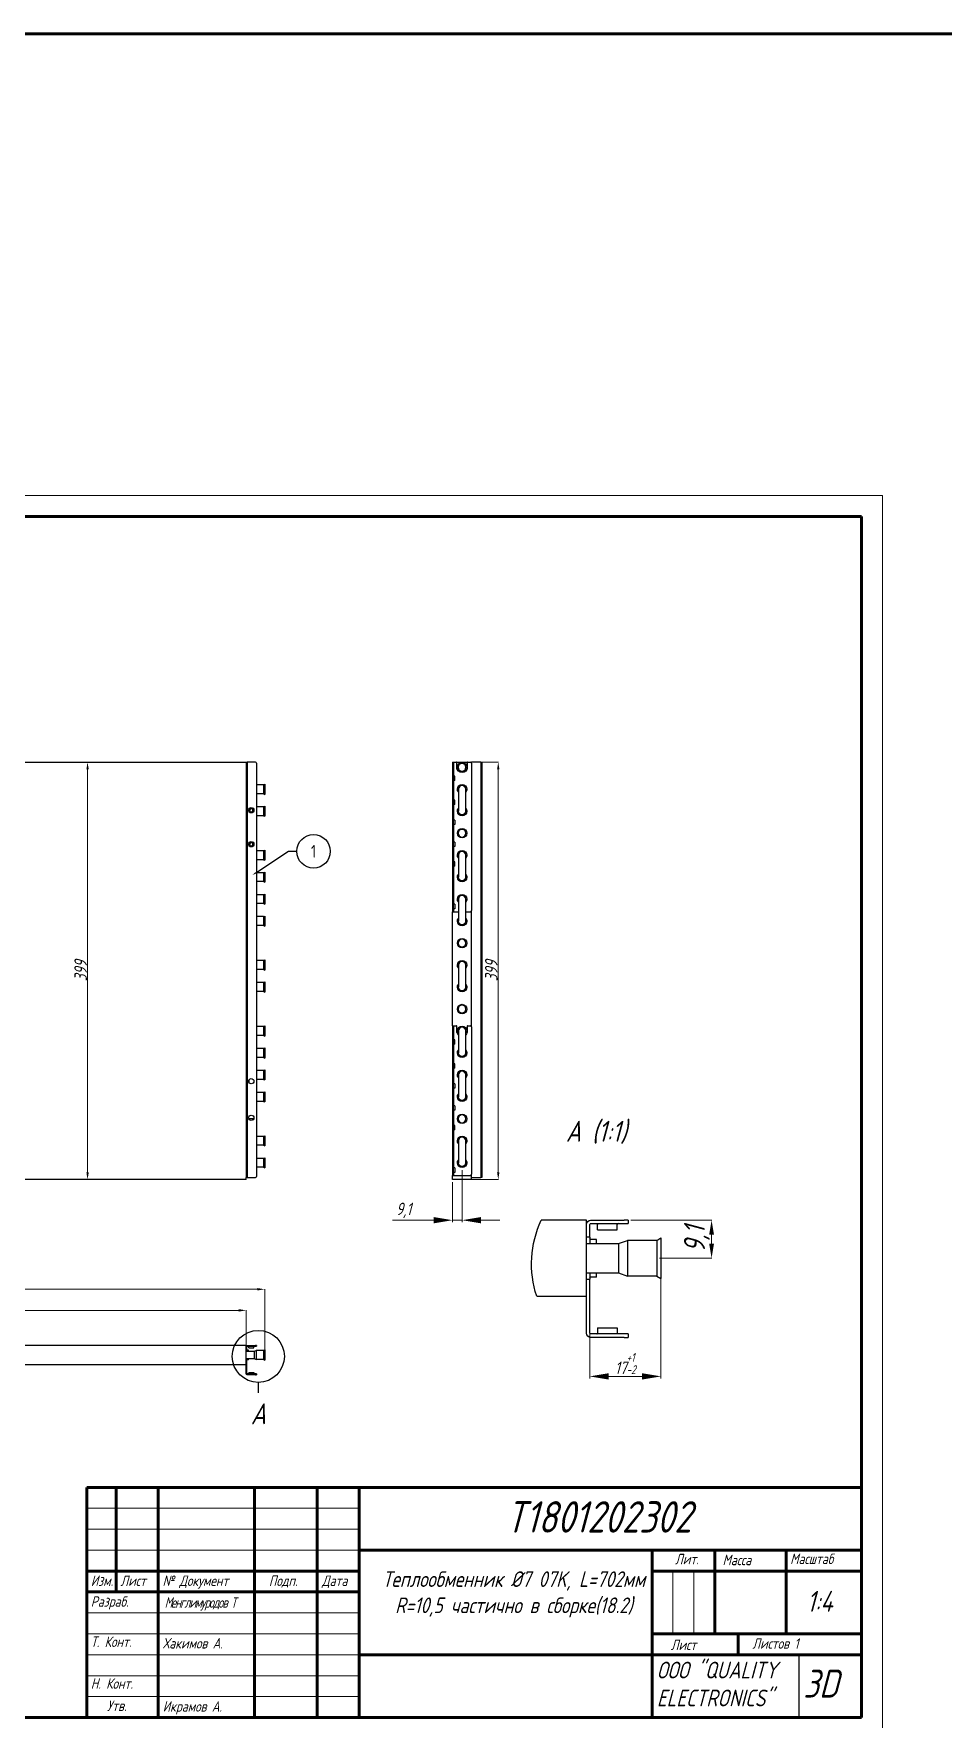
# Model space of a CAD drawing. Header units: millimetres. Extents: x 937859 to 970574, y 987894 to 996517.
# Drawn here: x 962514 to 963383, y 990328 to 991939 of the extents above; entities that cross this region are included whole.
import ezdxf
from ezdxf import colors
from ezdxf.entities.mleader import LeaderData, LeaderLine
from ezdxf.enums import TextEntityAlignment as Align
from ezdxf.math import Vec2, Vec3

# ---------------------------------------------------------------- set-up
doc = ezdxf.new("R2010")
doc.units = ezdxf.units.MM
doc.header["$LTSCALE"] = 0.5
doc.linetypes.add('K5LT_BASIC', pattern=[0])
doc.linetypes.add('K5LT_THIN', pattern=[0])
for name, color, linetype, lineweight in [('MD_Annotation', 7, 'Continuous', 20), ('MD_Visible', 7, 'Continuous', 25), ('MD_Visible Narrow', 7, 'Continuous', 25)]:
    doc.layers.add(name, color=color, linetype=linetype, lineweight=lineweight)
doc.styles.add('A2', font='GOST_A.TTF', dxfattribs={"width": 0.955, "oblique": 15, "height": 12})
doc.styles.add('GOST type A', font='GOST_A.TTF', dxfattribs={"oblique": 15, "height": 4})
doc.styles.add('KTEXTSTYLE', font='GOST_A.TTF', dxfattribs={"width": 0.96, "oblique": 15, "height": 8})
doc.styles.add('MtXpl_GOST_type_A', font='GOST_A.TTF')
doc.styles.get("Standard").update_dxf_attribs({"font": 'GOST_A.TTF', "oblique": 15})
doc.dimstyles.new('A2', dxfattribs={"dimtxt": 12, "dimasz": 7, "dimexe": 0.1, "dimexo": 0, "dimtad": 1, "dimtxsty": 'A2', "dimcen": 2.5, "dimadec": 0, "dimazin": 0, "dimtfac": 1, "dimtmove": 0, "dimatfit": 3, "dimfxl": 1, "dimlwd": 5, "dimlwe": 5, "dimarcsym": 0})
doc.dimstyles.new('ISO-25', dxfattribs={"dimtxt": 12, "dimasz": 4.5, "dimexe": 0.5, "dimexo": 0.625, "dimtad": 1, "dimtxsty": 'A2', "dimcen": 2.5, "dimadec": 0, "dimazin": 0, "dimtfac": 1, "dimtmove": 0, "dimatfit": 3, "dimfxl": 1, "dimlwd": 9, "dimlwe": 9, "dimarcsym": 0})

# ---------------------------------------------------------------- blocks, each defined once
blk = doc.blocks.new('*D30')
at = {"color": 0, "lineweight": 9, "transparency": 16777216}
for p, q in [((962923.5, 990852.7), (962923.5, 990802.9)), ((962914.4, 990841.2), (962914.4, 990802.9)), ((962896.4, 990804.9), (962857.1, 990804.9)), ((962923.5, 990804.9), (962914.4, 990804.9)), ((962941.5, 990804.9), (962959.5, 990804.9))]:
    blk.add_line(p, q, dxfattribs=at)
at = {"color": 0, "transparency": 16777216}
for points in [[(962896.4, 990807.9), (962896.4, 990801.9), (962914.4, 990804.9)], [(962941.5, 990807.9), (962941.5, 990801.9), (962923.5, 990804.9)]]:
    blk.add_solid(points, dxfattribs=at)
at = {"layer": 'Defpoints', "color": 0, "transparency": 16777216}
for p in [(962923.5, 990855.2), (962914.4, 990843.7), (962914.4, 990804.9)]:
    blk.add_point(p, dxfattribs=at)
at = {"color": 0, "lineweight": 5, "transparency": 16777216, "insert": (962867.7, 990814.3), "char_height": 12, "attachment_point": 5, "style": 'A2'}
blk.add_mtext('9,1', dxfattribs=at)
blk = doc.blocks.new('*D31')
at = {"color": 0, "lineweight": 9, "transparency": 16777216}
for p, q in [((963113.5, 990766), (963113.5, 990653.6)), ((963045.5, 990746), (963045.5, 990653.6)), ((963063.5, 990655.6), (963095.5, 990655.6))]:
    blk.add_line(p, q, dxfattribs=at)
at = {"color": 0, "transparency": 16777216}
for points in [[(963063.5, 990658.6), (963063.5, 990652.6), (963045.5, 990655.6)], [(963095.5, 990658.6), (963095.5, 990652.6), (963113.5, 990655.6)]]:
    blk.add_solid(points, dxfattribs=at)
at = {"layer": 'Defpoints', "color": 0, "transparency": 16777216}
for p in [(963113.5, 990768.5), (963045.5, 990748.5), (963113.5, 990655.6)]:
    blk.add_point(p, dxfattribs=at)
at = {"color": 0, "lineweight": 5, "transparency": 16777216, "insert": (963079.5, 990667.9), "char_height": 12, "attachment_point": 5, "style": 'A2'}
blk.add_mtext('17{\\H0.7x;\\S+1^ -2;}', dxfattribs=at)
blk = doc.blocks.new('_TagCircle')
at = {"color": 0, "linetype": 'ByBlock', "lineweight": -2, "transparency": 16777216}
blk.add_circle((0, 0), 4, dxfattribs=at)
at = {"color": 0, "transparency": 16777216}
blk.add_attdef('TAGNUMBER', text='', height=3, dxfattribs=at).set_placement((0, -1.5), align=Align.CENTER)
blk = doc.blocks.new('CustomObjectsInViewport1_0')
at = {"layer": 'MD_Annotation', "linetype": 'Continuous', "lineweight": 25}
blk.add_line((1083.9, 359.4), (1083.9, 349.4), dxfattribs=at)
blk.add_circle((1083.9, 384.3), 24.9, dxfattribs=at)
at = {"layer": 'MD_Annotation', "linetype": 'Continuous', "insert": (1083.9, 329.4), "char_height": 20, "attachment_point": 5}
blk.add_mtext('A', dxfattribs=at)
blk = doc.blocks.new('*D249')
at = {"color": 0, "lineweight": 5, "transparency": 16777216}
for p, q in [((962046.1, 990685.2), (962046.1, 990718.8)), ((962710.1, 990718.7), (962053.1, 990718.7)), ((962717.1, 990685.2), (962717.1, 990718.8))]:
    blk.add_line(p, q, dxfattribs=at)
at = {"color": 0, "transparency": 16777216}
for points in [[(962053.1, 990719.9), (962053.1, 990717.5), (962046.1, 990718.7)], [(962710.1, 990719.9), (962710.1, 990717.5), (962717.1, 990718.7)]]:
    blk.add_solid(points, dxfattribs=at)
at = {"layer": 'Defpoints', "color": 0, "transparency": 16777216}
for p in [(962046.1, 990718.7), (962046.1, 990685.2), (962717.1, 990685.2)]:
    blk.add_point(p, dxfattribs=at)
at = {"color": 0, "transparency": 16777216, "insert": (962381.6, 990726.2), "char_height": 12, "attachment_point": 5, "style": 'A2'}
blk.add_mtext('671%%P1,5', dxfattribs=at)
blk = doc.blocks.new('*D252')
at = {"color": 0, "lineweight": 5, "transparency": 16777216}
for p, q in [((962565.6, 991242.7), (962565.7, 991242.7)), ((962565.6, 991235.7), (962565.6, 990850.7)), ((962565.6, 990843.7), (962565.7, 990843.7))]:
    blk.add_line(p, q, dxfattribs=at)
at = {"color": 0, "transparency": 16777216}
for points in [[(962564.5, 991235.7), (962566.8, 991235.7), (962565.6, 991242.7)], [(962564.5, 990850.7), (962566.8, 990850.7), (962565.6, 990843.7)]]:
    blk.add_solid(points, dxfattribs=at)
at = {"layer": 'Defpoints', "color": 0, "transparency": 16777216}
for p in [(962565.6, 991242.7), (962565.6, 990843.7), (962565.6, 990843.7)]:
    blk.add_point(p, dxfattribs=at)
at = {"color": 0, "transparency": 16777216, "insert": (962559, 991043.2), "char_height": 12, "attachment_point": 5, "rotation": 90, "style": 'A2'}
blk.add_mtext('399', dxfattribs=at)
blk = doc.blocks.new('*D253')
at = {"color": 0, "lineweight": 5, "transparency": 16777216}
for p, q in [((962032.1, 990684.6), (962032.1, 990739)), ((962039.1, 990738.9), (962727.9, 990738.9)), ((962734.9, 990680.9), (962734.9, 990739))]:
    blk.add_line(p, q, dxfattribs=at)
at = {"color": 0, "transparency": 16777216}
for points in [[(962039.1, 990740), (962039.1, 990737.7), (962032.1, 990738.9)], [(962727.9, 990740), (962727.9, 990737.7), (962734.9, 990738.9)]]:
    blk.add_solid(points, dxfattribs=at)
at = {"layer": 'Defpoints', "color": 0, "transparency": 16777216}
for p in [(962734.9, 990738.9), (962032.1, 990684.6), (962734.9, 990680.9)]:
    blk.add_point(p, dxfattribs=at)
at = {"color": 0, "transparency": 16777216, "insert": (962383.5, 990746.4), "char_height": 12, "attachment_point": 5, "style": 'A2'}
blk.add_mtext('702,8', dxfattribs=at)
blk = doc.blocks.new('*D254')
at = {"color": 0, "lineweight": 5, "transparency": 16777216}
for p, q in [((962941.4, 991242.7), (962958.2, 991242.7)), ((962958.1, 990850.7), (962958.1, 991235.7)), ((962932.6, 990843.7), (962958.2, 990843.7))]:
    blk.add_line(p, q, dxfattribs=at)
at = {"color": 0, "transparency": 16777216}
for points in [[(962956.9, 991235.7), (962959.2, 991235.7), (962958.1, 991242.7)], [(962956.9, 990850.7), (962959.2, 990850.7), (962958.1, 990843.7)]]:
    blk.add_solid(points, dxfattribs=at)
at = {"layer": 'Defpoints', "color": 0, "transparency": 16777216}
for p in [(962941.4, 991242.7), (962958.1, 991242.7), (962932.6, 990843.7)]:
    blk.add_point(p, dxfattribs=at)
at = {"color": 0, "transparency": 16777216, "insert": (962951.4, 991043.2), "char_height": 12, "attachment_point": 5, "rotation": 90, "style": 'A2'}
blk.add_mtext('399', dxfattribs=at)

msp = doc.modelspace()

# ---------------------------------------------------------------- linework, layer by layer
at = {"color": 3, "lineweight": 90}
msp.add_line((962485.079, 991938.878), (965095.208, 991938.878), dxfattribs=at)
at = {"color": 0, "linetype": 'K5LT_THIN', "lineweight": 18}
for p, q in [((961645.079, 991497.536), (963325.079, 991497.536)), ((963325.079, 991497.536), (963325.079, 990309.536)), ((962565.079, 990529.536), (962825.079, 990529.536)), ((962565.079, 990509.536), (962825.079, 990509.536)), ((962565.079, 990489.536), (962825.079, 990489.536)), ((963124.937, 990409.536), (963124.937, 990469.536)), ((963145.008, 990409.536), (963145.008, 990469.536)), ((962565.079, 990429.536), (962825.079, 990429.536)), ((962565.079, 990409.536), (962825.079, 990409.536)), ((962565.079, 990389.536), (962825.079, 990389.536)), ((962565.079, 990369.536), (962825.079, 990369.536)), ((962565.079, 990349.536), (962825.079, 990349.536))]:
    msp.add_line(p, q, dxfattribs=at)
at = {"color": 0, "linetype": 'K5LT_BASIC', "lineweight": 60}
for p, q in [((961725.079, 991477.536), (963305.079, 991477.536)), ((963305.079, 991477.536), (963305.079, 990329.536)), ((962565.079, 990549.536), (963305.079, 990549.536)), ((962565.079, 990329.536), (962565.079, 990549.536)), ((962593.079, 990449.536), (962593.079, 990549.536)), ((962633.079, 990329.536), (962633.079, 990549.536)), ((962725.079, 990329.536), (962725.079, 990549.536)), ((962785.079, 990329.536), (962785.079, 990549.536)), ((962825.079, 990329.536), (962825.079, 990549.536)), ((962825.079, 990489.536), (963305.079, 990489.536)), ((963105.079, 990329.536), (963105.079, 990489.536)), ((963165.079, 990409.536), (963165.079, 990489.536)), ((963233.079, 990409.536), (963233.079, 990489.536)), ((962565.079, 990469.536), (962825.079, 990469.536)), ((963105.079, 990469.536), (963165.079, 990469.536)), ((963165.079, 990469.536), (963305.079, 990469.536)), ((962565.079, 990449.536), (962825.079, 990449.536)), ((963105.079, 990409.536), (963305.079, 990409.536)), ((963187.379, 990389.536), (963187.379, 990409.536)), ((962825.079, 990389.536), (963105.079, 990389.536)), ((963105.079, 990389.536), (963305.079, 990389.536)), ((963305.079, 990329.536), (961725.079, 990329.536))]:
    msp.add_line(p, q, dxfattribs=at)
at = {"lineweight": 5}
for p, q in [((963084.85, 990804.922), (963162.003, 990804.922)), ((963161.903, 990782.522), (963161.903, 990790.922)), ((963112.05, 990768.522), (963162.003, 990768.522))]:
    msp.add_line(p, q, dxfattribs=at)
at = {"color": 0}
msp.add_line((963245.429, 990389.536), (963245.429, 990329.536), dxfattribs=at)
at = {"lineweight": 5}
for points in [[(963159.57, 990790.922), (963164.236, 990790.922), (963161.903, 990804.922)], [(963159.57, 990782.522), (963164.236, 990782.522), (963161.903, 990768.522)]]:
    msp.add_solid(points, dxfattribs=at)
at = {"layer": 'MD_Visible', "extrusion": (0, 1, 0)}
for p, q in [((962046.074, 991242.731), (962717.074, 991242.731)), ((962717.074, 991242.731), (962717.074, 990845.731)), ((962717.074, 991242.731), (962718.074, 991242.731)), ((962726.074, 991242.731), (962718.074, 991242.731)), ((962727.074, 991241.731), (962727.074, 990846.731)), ((962914.388, 991242.731), (962914.988, 991242.731)), ((962914.388, 991242.731), (962914.388, 991241.731)), ((962914.388, 991241.731), (962914.388, 991100.731)), ((962914.988, 991242.731), (962915.188, 991242.731)), ((962914.988, 991241.731), (962914.988, 991242.731)), ((962914.988, 991241.731), (962914.988, 991100.731)), ((962915.188, 991242.731), (962918.288, 991242.731)), ((962918.288, 991242.731), (962928.688, 991242.731)), ((962918.488, 991237.731), (962918.488, 991242.531)), ((962928.488, 991242.531), (962928.488, 991237.731)), ((962928.688, 991242.731), (962931.588, 991242.731)), ((962931.588, 991242.731), (962932.588, 991242.731)), ((962941.388, 991242.731), (962932.588, 991242.731)), ((962932.588, 991241.731), (962932.588, 991242.731)), ((962932.588, 991241.731), (962932.588, 991100.731)), ((962941.388, 991242.731), (962942.388, 991242.731)), ((962942.388, 991242.731), (962942.388, 990845.731)), ((962733.874, 991221.004), (962727.074, 991221.004)), ((962733.874, 991221.004), (962734.874, 991221.581)), ((962733.874, 991221.004), (962733.874, 991216.731)), ((962734.874, 991221.581), (962734.874, 991216.731)), ((962916.688, 991229.331), (962915.188, 991229.331)), ((962916.688, 991225.131), (962915.188, 991225.131)), ((962916.688, 991225.131), (962916.688, 991229.331)), ((962733.874, 991212.459), (962727.074, 991212.459)), ((962733.874, 991216.731), (962733.874, 991212.459)), ((962733.874, 991212.459), (962734.874, 991211.881)), ((962734.874, 991216.731), (962734.874, 991211.881)), ((962916.688, 991206.331), (962915.188, 991206.331)), ((962916.688, 991202.131), (962916.688, 991206.331)), ((962919.988, 991216.731), (962919.988, 991206.231)), ((962919.988, 991206.231), (962919.988, 991195.731)), ((962926.988, 991206.231), (962926.988, 991216.731)), ((962926.988, 991195.731), (962926.988, 991206.231)), ((962733.874, 991200.004), (962727.074, 991200.004)), ((962733.874, 991191.459), (962727.074, 991191.459)), ((962733.874, 991200.004), (962734.874, 991200.581)), ((962733.874, 991200.004), (962733.874, 991195.731)), ((962733.874, 991195.731), (962733.874, 991191.459)), ((962733.874, 991191.459), (962734.874, 991190.881)), ((962734.874, 991200.581), (962734.874, 991195.731)), ((962734.874, 991195.731), (962734.874, 991190.881)), ((962916.688, 991202.131), (962915.188, 991202.131)), ((962916.688, 991187.339), (962915.188, 991187.339)), ((962916.688, 991187.339), (962916.688, 991183.123)), ((962916.688, 991183.123), (962915.188, 991183.123)), ((962733.874, 991158.004), (962727.074, 991158.004)), ((962733.874, 991158.004), (962734.874, 991158.581)), ((962733.874, 991158.004), (962733.874, 991153.731)), ((962734.874, 991158.581), (962734.874, 991153.731)), ((962916.688, 991166.331), (962915.188, 991166.331)), ((962916.688, 991162.131), (962915.188, 991162.131)), ((962916.688, 991166.331), (962916.688, 991162.131)), ((962733.874, 991149.459), (962727.074, 991149.459)), ((962733.874, 991153.731), (962733.874, 991149.459)), ((962733.874, 991149.459), (962734.874, 991148.881)), ((962734.874, 991153.731), (962734.874, 991148.881)), ((962916.688, 991147.331), (962915.188, 991147.331)), ((962916.688, 991143.131), (962915.188, 991143.131)), ((962916.688, 991143.131), (962916.688, 991147.331)), ((962919.988, 991153.731), (962919.988, 991143.231)), ((962919.988, 991143.231), (962919.988, 991132.731)), ((962926.988, 991143.231), (962926.988, 991153.731)), ((962926.988, 991132.731), (962926.988, 991143.231)), ((962733.874, 991137.004), (962727.074, 991137.004)), ((962733.874, 991128.459), (962727.074, 991128.459)), ((962733.874, 991137.004), (962734.874, 991137.581)), ((962733.874, 991137.004), (962733.874, 991132.731)), ((962733.874, 991132.731), (962733.874, 991128.459)), ((962733.874, 991128.459), (962734.874, 991127.881)), ((962734.874, 991137.581), (962734.874, 991132.731)), ((962734.874, 991132.731), (962734.874, 991127.881)), ((962733.874, 991116.004), (962727.074, 991116.004)), ((962733.874, 991107.459), (962727.074, 991107.459)), ((962733.874, 991116.004), (962734.874, 991116.581)), ((962733.874, 991116.004), (962733.874, 991111.731)), ((962733.874, 991111.731), (962733.874, 991107.459)), ((962733.874, 991107.459), (962734.874, 991106.881)), ((962734.874, 991116.581), (962734.874, 991111.731)), ((962734.874, 991111.731), (962734.874, 991106.881)), ((962916.688, 991106.881), (962915.188, 991106.881)), ((962916.688, 991106.881), (962916.688, 991102.581)), ((962919.988, 991111.731), (962919.988, 991101.231)), ((962926.988, 991101.231), (962926.988, 991111.731)), ((962733.874, 991095.004), (962727.074, 991095.004)), ((962733.874, 991095.004), (962734.874, 991095.581)), ((962733.874, 991095.004), (962733.874, 991090.731)), ((962733.874, 991090.731), (962733.874, 991086.459)), ((962734.874, 991095.581), (962734.874, 991090.731)), ((962734.874, 991090.731), (962734.874, 991085.881)), ((962914.388, 991100.731), (962914.388, 991099.731)), ((962914.388, 990990.731), (962914.388, 991099.731)), ((962914.988, 991099.731), (962914.388, 991099.731)), ((962914.988, 991099.731), (962914.988, 991100.731)), ((962914.988, 991099.731), (962915.188, 991099.731)), ((962916.688, 991102.581), (962915.188, 991102.581)), ((962915.188, 991099.731), (962919.988, 991099.731)), ((962919.988, 991101.231), (962919.988, 991090.731)), ((962926.988, 991090.731), (962926.988, 991101.231)), ((962926.988, 991099.731), (962931.588, 991099.731)), ((962932.588, 990989.731), (962932.588, 991100.731)), ((962733.874, 991086.459), (962727.074, 991086.459)), ((962733.874, 991086.459), (962734.874, 991085.881)), ((962733.874, 991053.004), (962727.074, 991053.004)), ((962733.874, 991044.459), (962727.074, 991044.459)), ((962733.874, 991053.004), (962734.874, 991053.581)), ((962733.874, 991053.004), (962733.874, 991048.731)), ((962733.874, 991048.731), (962733.874, 991044.459)), ((962733.874, 991044.459), (962734.874, 991043.881)), ((962734.874, 991053.581), (962734.874, 991048.731)), ((962734.874, 991048.731), (962734.874, 991043.881)), ((962919.988, 991048.731), (962919.988, 991038.231)), ((962926.988, 991038.231), (962926.988, 991048.731)), ((962733.874, 991032.004), (962727.074, 991032.004)), ((962733.874, 991032.004), (962734.874, 991032.581)), ((962733.874, 991032.004), (962733.874, 991027.731)), ((962733.874, 991027.731), (962733.874, 991023.459)), ((962734.874, 991032.581), (962734.874, 991027.731)), ((962734.874, 991027.731), (962734.874, 991022.881)), ((962919.988, 991038.231), (962919.988, 991027.731)), ((962926.988, 991027.731), (962926.988, 991038.231)), ((962733.874, 991023.459), (962727.074, 991023.459)), ((962733.874, 991023.459), (962734.874, 991022.881)), ((962733.874, 990990.004), (962727.074, 990990.004)), ((962733.874, 990981.459), (962727.074, 990981.459)), ((962733.874, 990990.004), (962734.874, 990990.581)), ((962733.874, 990990.004), (962733.874, 990985.731)), ((962733.874, 990985.731), (962733.874, 990981.459)), ((962733.874, 990981.459), (962734.874, 990980.881)), ((962734.874, 990990.581), (962734.874, 990985.731)), ((962734.874, 990985.731), (962734.874, 990980.881)), ((962914.388, 990990.731), (962914.388, 990989.731)), ((962914.388, 990990.731), (962914.988, 990990.731)), ((962914.388, 990989.731), (962914.388, 990848.731)), ((962914.988, 990989.731), (962914.988, 990990.731)), ((962914.988, 990990.731), (962915.188, 990990.731)), ((962914.988, 990989.731), (962914.988, 990848.731)), ((962915.188, 990990.731), (962918.288, 990990.731)), ((962918.488, 990985.731), (962918.488, 990990.531)), ((962918.488, 990985.731), (962918.488, 990990.531)), ((962919.988, 990985.731), (962919.988, 990975.231)), ((962926.988, 990975.231), (962926.988, 990985.731)), ((962928.488, 990990.531), (962928.488, 990985.731)), ((962928.488, 990990.531), (962928.488, 990985.731)), ((962928.688, 990990.731), (962931.588, 990990.731)), ((962932.588, 990989.731), (962932.588, 990848.731)), ((962733.874, 990969.004), (962727.074, 990969.004)), ((962733.874, 990969.004), (962734.874, 990969.581)), ((962733.874, 990969.004), (962733.874, 990964.731)), ((962733.874, 990964.731), (962733.874, 990960.459)), ((962734.874, 990969.581), (962734.874, 990964.731)), ((962734.874, 990964.731), (962734.874, 990959.881)), ((962916.688, 990977.331), (962915.188, 990977.331)), ((962916.688, 990973.131), (962915.188, 990973.131)), ((962916.688, 990973.131), (962916.688, 990977.331)), ((962919.988, 990975.231), (962919.988, 990964.731)), ((962926.988, 990964.731), (962926.988, 990975.231)), ((962733.874, 990960.459), (962727.074, 990960.459)), ((962733.874, 990948.004), (962727.074, 990948.004)), ((962733.874, 990960.459), (962734.874, 990959.881)), ((962733.874, 990948.004), (962734.874, 990948.581)), ((962733.874, 990948.004), (962733.874, 990943.731)), ((962734.874, 990948.581), (962734.874, 990943.731)), ((962916.688, 990954.331), (962915.188, 990954.331)), ((962916.688, 990950.131), (962915.188, 990950.131)), ((962916.688, 990950.131), (962916.688, 990954.331)), ((962720.074, 990936.231), (962720.074, 990939.231)), ((962733.874, 990939.459), (962727.074, 990939.459)), ((962733.874, 990943.731), (962733.874, 990939.459)), ((962733.874, 990939.459), (962734.874, 990938.881)), ((962734.874, 990943.731), (962734.874, 990938.881)), ((962916.688, 990935.339), (962915.188, 990935.339)), ((962916.688, 990931.123), (962915.188, 990931.123)), ((962916.688, 990935.339), (962916.688, 990931.123)), ((962919.988, 990943.731), (962919.988, 990933.231)), ((962919.988, 990933.231), (962919.988, 990922.731)), ((962926.988, 990933.231), (962926.988, 990943.731)), ((962926.988, 990922.731), (962926.988, 990933.231)), ((962733.874, 990927.004), (962727.074, 990927.004)), ((962733.874, 990918.459), (962727.074, 990918.459)), ((962733.874, 990927.004), (962734.874, 990927.581)), ((962733.874, 990927.004), (962733.874, 990922.731)), ((962733.874, 990922.731), (962733.874, 990918.459)), ((962733.874, 990918.459), (962734.874, 990917.881)), ((962734.874, 990927.581), (962734.874, 990922.731)), ((962734.874, 990922.731), (962734.874, 990917.881)), ((962916.688, 990914.331), (962915.188, 990914.331)), ((962916.688, 990914.331), (962916.688, 990910.131)), ((962916.688, 990910.131), (962915.188, 990910.131)), ((962733.874, 990885.004), (962727.074, 990885.004)), ((962733.874, 990885.004), (962734.874, 990885.581)), ((962733.874, 990885.004), (962733.874, 990880.731)), ((962733.874, 990880.731), (962733.874, 990876.459)), ((962734.874, 990885.581), (962734.874, 990880.731)), ((962734.874, 990880.731), (962734.874, 990875.881)), ((962916.688, 990895.331), (962915.188, 990895.331)), ((962916.688, 990891.131), (962915.188, 990891.131)), ((962916.688, 990891.131), (962916.688, 990895.331)), ((962919.988, 990880.731), (962919.988, 990870.231)), ((962926.988, 990870.231), (962926.988, 990880.731)), ((962733.874, 990876.459), (962727.074, 990876.459)), ((962733.874, 990876.459), (962734.874, 990875.881)), ((962919.988, 990870.231), (962919.988, 990859.731)), ((962926.988, 990859.731), (962926.988, 990870.231)), ((962733.874, 990864.004), (962727.074, 990864.004)), ((962733.874, 990855.459), (962727.074, 990855.459)), ((962733.874, 990864.004), (962734.874, 990864.581)), ((962733.874, 990864.004), (962733.874, 990859.731)), ((962733.874, 990859.731), (962733.874, 990855.459)), ((962733.874, 990855.459), (962734.874, 990854.881)), ((962734.874, 990864.581), (962734.874, 990859.731)), ((962734.874, 990859.731), (962734.874, 990854.881)), ((962914.388, 990848.731), (962914.388, 990847.731)), ((962914.988, 990847.731), (962914.988, 990848.731)), ((962916.688, 990854.881), (962915.188, 990854.881)), ((962916.688, 990850.581), (962915.188, 990850.581)), ((962916.688, 990854.881), (962916.688, 990850.581)), ((962932.588, 990843.731), (962932.588, 990848.731)), ((962717.074, 990843.731), (962046.074, 990843.731)), ((962718.074, 990845.731), (962717.074, 990845.731)), ((962717.074, 990843.731), (962717.074, 990845.731)), ((962718.074, 990845.731), (962726.074, 990845.731)), ((962914.988, 990847.731), (962914.388, 990847.731)), ((962914.388, 990843.731), (962914.388, 990847.731)), ((962932.588, 990843.731), (962914.388, 990843.731)), ((962914.988, 990847.731), (962915.188, 990847.731)), ((962915.188, 990847.731), (962931.588, 990847.731)), ((962932.588, 990845.731), (962941.388, 990845.731)), ((962942.388, 990845.731), (962941.388, 990845.731))]:
    msp.add_line(p, q, dxfattribs=at)
at = {"layer": 'MD_Visible'}
for p, q in [((963042.35, 990804.922), (962999.185, 990804.922)), ((963042.35, 990732.122), (963042.35, 990804.922)), ((963042.35, 990792.522), (963042.35, 990800.922)), ((963045.55, 990792.522), (963045.55, 990800.922)), ((963046.35, 990804.922), (963078.35, 990804.922)), ((963046.35, 990801.722), (963078.35, 990801.722)), ((963052.95, 990795.722), (963052.95, 990800.922)), ((963071.75, 990795.722), (963071.75, 990800.922)), ((963082.35, 990804.922), (963078.35, 990804.922)), ((963078.35, 990801.722), (963082.35, 990801.722)), ((963082.35, 990804.922), (963082.35, 990801.722)), ((963045.55, 990788.522), (963042.35, 990788.522)), ((963045.55, 990788.522), (963045.55, 990792.522)), ((963045.55, 990788.522), (963045.55, 990782.522)), ((963051.95, 990786.522), (963046.35, 990786.522)), ((963051.95, 990782.522), (963051.95, 990786.522)), ((963052.95, 990795.722), (963071.75, 990795.722)), ((963073.058, 990782.522), (963081.55, 990785.612)), ((963081.55, 990785.612), (963081.55, 990768.522)), ((963109.55, 990785.612), (963081.55, 990785.612)), ((963109.55, 990785.612), (963113.55, 990787.922)), ((963109.55, 990785.612), (963109.55, 990768.522)), ((963113.55, 990787.922), (963113.55, 990768.522)), ((963042.35, 990782.522), (963073.058, 990782.522)), ((963073.058, 990782.522), (963073.058, 990768.522)), ((963073.058, 990768.522), (963073.058, 990754.522)), ((963081.55, 990768.522), (963081.55, 990751.431)), ((963109.55, 990768.522), (963109.55, 990751.431)), ((963113.55, 990768.522), (963113.55, 990749.122)), ((963042.35, 990754.522), (963073.058, 990754.522)), ((963045.55, 990754.522), (963045.55, 990748.522)), ((963051.95, 990750.522), (963051.95, 990754.522)), ((963073.058, 990754.522), (963081.55, 990751.431)), ((963042.35, 990748.522), (963045.55, 990748.522)), ((963042.35, 990696.922), (963042.35, 990744.522)), ((963045.55, 990744.522), (963045.55, 990748.522)), ((963045.55, 990696.922), (963045.55, 990744.522)), ((963051.95, 990750.522), (963046.35, 990750.522)), ((963109.55, 990751.431), (963081.55, 990751.431)), ((963109.55, 990751.431), (963113.55, 990749.122)), ((962994.817, 990732.122), (963042.35, 990732.122)), ((963078.35, 990696.122), (963046.35, 990696.122)), ((963078.35, 990692.922), (963046.35, 990692.922)), ((963052.95, 990702.122), (963071.75, 990702.122)), ((963052.95, 990702.122), (963052.95, 990696.922)), ((963071.75, 990702.122), (963071.75, 990696.922)), ((963082.35, 990696.122), (963078.35, 990696.122)), ((963078.35, 990692.922), (963082.35, 990692.922)), ((963082.35, 990696.122), (963082.35, 990692.922)), ((962717.074, 990685.168), (962046.074, 990685.168)), ((962717.074, 990666.968), (962717.074, 990685.168)), ((962717.074, 990682.068), (962717.074, 990684.168)), ((962717.874, 990681.068), (962717.074, 990681.068)), ((962717.074, 990679.568), (962724.751, 990679.568)), ((962717.074, 990672.568), (962724.751, 990672.568)), ((962717.874, 990682.068), (962717.874, 990684.168)), ((962717.874, 990681.068), (962717.874, 990682.068)), ((962717.874, 990681.068), (962717.874, 990679.568)), ((962717.874, 990672.568), (962717.874, 990671.068)), ((962718.074, 990685.168), (962726.074, 990685.168)), ((962718.074, 990684.368), (962726.074, 990684.368)), ((962719.474, 990680.568), (962718.074, 990680.568)), ((962719.474, 990671.568), (962718.074, 990671.568)), ((962719.474, 990679.568), (962719.474, 990680.568)), ((962719.474, 990671.568), (962719.474, 990672.568)), ((962719.724, 990682.868), (962719.724, 990684.168)), ((962719.724, 990682.868), (962724.424, 990682.868)), ((962724.424, 990682.868), (962724.424, 990684.168)), ((962724.751, 990679.568), (962726.874, 990680.34)), ((962724.751, 990679.568), (962724.751, 990676.068)), ((962724.751, 990676.068), (962724.751, 990672.568)), ((962724.751, 990672.568), (962726.874, 990671.795)), ((962727.074, 990685.168), (962726.074, 990685.168)), ((962726.074, 990684.368), (962727.074, 990684.368)), ((962726.874, 990680.34), (962726.874, 990676.068)), ((962733.874, 990680.34), (962726.874, 990680.34)), ((962726.874, 990676.068), (962726.874, 990671.795)), ((962733.874, 990671.795), (962726.874, 990671.795)), ((962727.074, 990685.168), (962727.074, 990684.368)), ((962733.874, 990680.34), (962734.874, 990680.918)), ((962733.874, 990680.34), (962733.874, 990676.068)), ((962733.874, 990676.068), (962733.874, 990671.795)), ((962733.874, 990671.795), (962734.874, 990671.218)), ((962734.874, 990680.918), (962734.874, 990676.068)), ((962734.874, 990676.068), (962734.874, 990671.218)), ((962046.074, 990666.968), (962717.074, 990666.968)), ((962717.074, 990671.068), (962717.874, 990671.068)), ((962717.074, 990658.168), (962717.074, 990670.068)), ((962717.874, 990670.068), (962717.874, 990671.068)), ((962717.874, 990658.168), (962717.874, 990670.068)), ((962726.074, 990657.968), (962718.074, 990657.968)), ((962726.074, 990657.168), (962718.074, 990657.168)), ((962719.724, 990659.468), (962724.424, 990659.468)), ((962719.724, 990659.468), (962719.724, 990658.168)), ((962724.424, 990659.468), (962724.424, 990658.168)), ((962727.074, 990657.968), (962726.074, 990657.968)), ((962726.074, 990657.168), (962727.074, 990657.168)), ((962727.074, 990657.968), (962727.074, 990657.168))]:
    msp.add_line(p, q, dxfattribs=at)
for centre, radius, start, end in [((962726.074, 991241.731), 1, 0, 90), ((962918.288, 991242.531), 0.2, 0, 90), ((962923.488, 991237.731), 3.7, 0, 180), ((962923.488, 991237.731), 3.7, 180, 0), ((962928.688, 991242.531), 0.2, 90, 180), ((962931.588, 991241.731), 1, 0, 90), ((962923.488, 991216.731), 3.7, 0, 180), ((962923.488, 991216.731), 3.5, 90, 180), ((962923.488, 991216.731), 3.5, 0, 90), ((962923.488, 991216.731), 3.7, 180, 198.924644), ((962923.488, 991216.731), 3.7, 341.075356, 0), ((962722.074, 991196.731), 1.55, 0, 180), ((962722.074, 991196.731), 1.55, 180, 0), ((962923.488, 991195.731), 3.7, 161.075356, 180), ((962923.488, 991195.731), 3.7, 180, 0), ((962923.488, 991195.731), 3.7, 0, 18.924644), ((962923.488, 991174.731), 3.7, 0, 180), ((962923.488, 991174.731), 3.7, 180, 0), ((962722.074, 991164.231), 1.55, 90, 180), ((962722.074, 991164.231), 1.55, 180, 270), ((962722.074, 991164.231), 1.55, 0, 90), ((962722.074, 991164.231), 1.55, 270, 0), ((962923.488, 991153.731), 3.7, 0, 180), ((962923.488, 991153.731), 3.5, 90, 180), ((962923.488, 991153.731), 3.5, 0, 90), ((962923.488, 991153.731), 3.7, 180, 198.924644), ((962923.488, 991153.731), 3.7, 341.075356, 0), ((962923.488, 991132.731), 3.7, 161.075356, 180), ((962923.488, 991132.731), 3.7, 180, 0), ((962923.488, 991132.731), 3.7, 0, 18.924644), ((962923.488, 991111.731), 3.7, 0, 180), ((962923.488, 991111.731), 3.7, 180, 198.924644), ((962923.488, 991111.731), 3.5, 90, 180), ((962923.488, 991111.731), 3.5, 0, 90), ((962923.488, 991111.731), 3.7, 341.075356, 0), ((962923.488, 991090.731), 3.7, 161.075356, 180), ((962923.488, 991090.731), 3.7, 180, 0), ((962923.488, 991090.731), 3.7, 0, 18.924644), ((962931.588, 991100.731), 1, 270, 0), ((962923.488, 991069.731), 3.7, 0, 180), ((962923.488, 991069.731), 3.7, 180, 0), ((962923.488, 991048.731), 3.7, 0, 180), ((962923.488, 991048.731), 3.7, 180, 198.924644), ((962923.488, 991048.731), 3.5, 90, 180), ((962923.488, 991048.731), 3.5, 0, 90), ((962923.488, 991048.731), 3.7, 341.075356, 0), ((962923.488, 991027.731), 3.7, 161.075356, 180), ((962923.488, 991027.731), 3.7, 180, 0), ((962923.488, 991027.731), 3.7, 0, 18.924644), ((962923.488, 991006.731), 3.7, 0, 180), ((962923.488, 991006.731), 3.7, 180, 0), ((962918.288, 990990.531), 0.2, 0, 90), ((962918.288, 990990.531), 0.2, 0, 90), ((962923.488, 990985.731), 3.7, 0, 180), ((962923.488, 990985.731), 3.7, 180, 198.924644), ((962923.488, 990985.731), 3.5, 90, 180), ((962923.488, 990985.731), 3.5, 0, 90), ((962923.488, 990985.731), 3.7, 341.075356, 0), ((962928.688, 990990.531), 0.2, 90, 180), ((962928.688, 990990.531), 0.2, 90, 180), ((962931.588, 990989.731), 1, 0, 90), ((962923.488, 990964.731), 3.7, 161.075356, 180), ((962923.488, 990964.731), 3.7, 180, 0), ((962923.488, 990964.731), 3.7, 0, 18.924644), ((962923.488, 990943.731), 3.7, 0, 180), ((962923.488, 990943.731), 3.5, 90, 180), ((962923.488, 990943.731), 3.5, 0, 90), ((962923.488, 990943.731), 3.7, 180, 198.924644), ((962923.488, 990943.731), 3.7, 341.075356, 0), ((962923.488, 990922.731), 3.7, 161.075356, 180), ((962923.488, 990922.731), 3.7, 180, 0), ((962923.488, 990922.731), 3.7, 0, 18.924644), ((962923.488, 990901.731), 3.7, 0, 180), ((962923.488, 990901.731), 3.7, 180, 0), ((962923.488, 990880.731), 3.7, 0, 180), ((962923.488, 990880.731), 3.7, 180, 198.924644), ((962923.488, 990880.731), 3.5, 90, 180), ((962923.488, 990880.731), 3.5, 0, 90), ((962923.488, 990880.731), 3.7, 341.075356, 0), ((962923.488, 990859.731), 3.7, 161.075356, 180), ((962923.488, 990859.731), 3.7, 180, 0), ((962923.488, 990859.731), 3.7, 0, 18.924644), ((962931.588, 990848.731), 1, 270, 0), ((962726.074, 990846.731), 1, 270, 0), ((963072.55, 990800.922), 0.8, 90, 180), ((963052.15, 990696.922), 0.8, 270, 0), ((962724.624, 990684.168), 0.2, 90, 180), ((962719.524, 990658.168), 0.2, 270, 0)]:
    msp.add_arc(centre, radius, start, end, dxfattribs=at)
at = {"layer": 'MD_Visible', "extrusion": (2.3159e-16, -7.42256e-42, -1)}
for centre in [(-962923.488, 991237.731), (-962923.488, 990985.731)]:
    msp.add_arc(centre, 5, 314.427004, 0, dxfattribs=at)
at = {"layer": 'MD_Visible', "extrusion": (1.22465e-16, 0, -1)}
for centre, radius, start, end in [((-962923.488, 991237.731), 5, 180, 0), ((-962923.488, 991195.731), 3.5, 270, 0), ((-962923.488, 991195.731), 3.5, 180, 270), ((-962923.488, 991132.731), 3.5, 270, 0), ((-962923.488, 991132.731), 3.5, 180, 270), ((-962923.488, 991090.731), 3.5, 270, 0), ((-962923.488, 991090.731), 3.5, 180, 270), ((-962923.488, 991027.731), 3.5, 270, 0), ((-962923.488, 991027.731), 3.5, 180, 270), ((-962923.488, 990985.731), 5, 314.427004, 0), ((-962923.488, 990985.731), 5, 180, 225.572996), ((-962923.488, 990964.731), 3.5, 270, 0), ((-962923.488, 990964.731), 3.5, 180, 270), ((-962722.074, 990937.731), 2.5, 0, 180), ((-962722.074, 990937.731), 2.5, 180, 0), ((-962923.488, 990922.731), 3.5, 270, 0), ((-962923.488, 990922.731), 3.5, 180, 270), ((-962722.074, 990902.731), 2.5, 0, 180), ((-962722.074, 990902.731), 2.5, 180, 0), ((-962923.488, 990859.731), 3.5, 270, 0), ((-962923.488, 990859.731), 3.5, 180, 270)]:
    msp.add_arc(centre, radius, start, end, dxfattribs=at)
at = {"layer": 'MD_Visible', "extrusion": (2.3159e-16, -2.48109e-42, -1)}
for centre in [(-962923.488, 991237.731), (-962923.488, 990985.731)]:
    msp.add_arc(centre, 5, 180, 225.572996, dxfattribs=at)
at = {"layer": 'MD_Visible', "extrusion": (2.3159e-16, 0, -1)}
for centre, start, end in [((-962915.188, 991229.531), 270, 0), ((-962915.188, 991224.931), 0, 90), ((-962915.188, 991206.531), 270, 0), ((-962915.188, 991201.931), 0, 90), ((-962915.188, 991182.923), 0, 90), ((-962915.188, 991166.531), 270, 0), ((-962915.188, 991161.931), 0, 90), ((-962915.188, 991142.931), 0, 90), ((-962915.188, 991102.381), 0, 90), ((-962915.188, 990977.531), 270, 0), ((-962915.188, 990972.931), 0, 90), ((-962915.188, 990954.531), 270, 0), ((-962915.188, 990949.931), 0, 90), ((-962915.188, 990930.923), 0, 90), ((-962915.188, 990914.531), 270, 0), ((-962915.188, 990909.931), 0, 90), ((-962915.188, 990890.931), 0, 90), ((-962915.188, 990850.381), 0, 90)]:
    msp.add_arc(centre, 0.2, start, end, dxfattribs=at)
at = {"layer": 'MD_Visible', "extrusion": (2.3159e-16, 2.00511e-68, -1)}
for centre in [(-962915.188, 991187.539), (-962915.188, 991147.531), (-962915.188, 991107.081), (-962915.188, 990935.539), (-962915.188, 990895.531), (-962915.188, 990855.081)]:
    msp.add_arc(centre, 0.2, 270, 0, dxfattribs=at)
at = {"layer": 'MD_Visible', "extrusion": (0, 0, -1)}
for centre, radius, start, end in [((-963089.437, 990762.975), 99.523, 341.940029, 24.927705), ((-963046.35, 990800.922), 4, 0, 90), ((-963046.35, 990800.922), 0.8, 0, 90), ((-963052.15, 990800.922), 0.8, 90, 180), ((-963046.35, 990787.322), 0.8, 270, 0), ((-963046.35, 990749.722), 0.8, 0, 90), ((-963046.35, 990696.922), 4, 270, 0), ((-963046.35, 990696.922), 0.8, 270, 0), ((-963072.55, 990696.922), 0.8, 270, 0), ((-962718.074, 990684.168), 1, 0, 90), ((-962718.074, 990684.168), 0.2, 0, 90), ((-962718.074, 990680.768), 0.2, 270, 0), ((-962718.074, 990671.368), 0.2, 0, 90), ((-962719.524, 990684.168), 0.2, 90, 180), ((-962718.074, 990658.168), 1, 270, 0), ((-962718.074, 990658.168), 0.2, 270, 0), ((-962724.624, 990658.168), 0.2, 270, 0)]:
    msp.add_arc(centre, radius, start, end, dxfattribs=at)
at = {"layer": 'MD_Visible Narrow', "extrusion": (0, 1, 0)}
for p, q in [((962718.074, 991242.731), (962718.074, 990845.731)), ((962914.988, 991241.731), (962914.388, 991241.731)), ((962915.188, 991242.731), (962915.188, 991229.331)), ((962941.388, 991242.731), (962941.388, 990845.731)), ((962914.988, 991227.231), (962915.188, 991227.231)), ((962915.188, 991227.231), (962915.188, 991229.331)), ((962915.188, 991225.131), (962915.188, 991227.231)), ((962915.188, 991225.131), (962915.188, 991206.331)), ((962914.988, 991204.231), (962915.188, 991204.231)), ((962915.188, 991204.231), (962915.188, 991206.331)), ((962915.188, 991202.131), (962915.188, 991204.231)), ((962720.524, 991196.731), (962719.524, 991196.731)), ((962723.624, 991196.731), (962724.624, 991196.731)), ((962915.188, 991202.131), (962915.188, 991187.339)), ((962915.188, 991185.231), (962915.188, 991187.339)), ((962914.988, 991185.231), (962915.188, 991185.231)), ((962915.188, 991183.123), (962915.188, 991185.231)), ((962915.188, 991183.123), (962915.188, 991166.331)), ((962720.524, 991164.231), (962719.524, 991164.231)), ((962723.624, 991164.231), (962724.624, 991164.231)), ((962914.988, 991164.231), (962915.188, 991164.231)), ((962915.188, 991164.231), (962915.188, 991166.331)), ((962915.188, 991162.131), (962915.188, 991164.231)), ((962915.188, 991162.131), (962915.188, 991147.331)), ((962914.988, 991145.231), (962915.188, 991145.231)), ((962915.188, 991145.231), (962915.188, 991147.331)), ((962915.188, 991143.131), (962915.188, 991145.231)), ((962915.188, 991143.131), (962915.188, 991106.881)), ((962915.188, 991104.731), (962915.188, 991106.881)), ((962914.388, 991100.731), (962914.988, 991100.731)), ((962914.988, 991104.731), (962915.188, 991104.731)), ((962915.188, 991102.581), (962915.188, 991104.731)), ((962915.188, 991102.581), (962915.188, 991099.731)), ((962914.988, 990989.731), (962914.388, 990989.731)), ((962915.188, 990990.731), (962915.188, 990977.331)), ((962914.988, 990975.231), (962915.188, 990975.231)), ((962915.188, 990975.231), (962915.188, 990977.331)), ((962915.188, 990973.131), (962915.188, 990975.231)), ((962915.188, 990973.131), (962915.188, 990954.331)), ((962918.988, 990964.731), (962919.788, 990964.731)), ((962927.988, 990964.731), (962927.188, 990964.731)), ((962914.988, 990952.231), (962915.188, 990952.231)), ((962915.188, 990952.231), (962915.188, 990954.331)), ((962915.188, 990950.131), (962915.188, 990952.231)), ((962915.188, 990950.131), (962915.188, 990935.339)), ((962914.988, 990933.231), (962915.188, 990933.231)), ((962915.188, 990933.231), (962915.188, 990935.339)), ((962915.188, 990931.123), (962915.188, 990933.231)), ((962915.188, 990931.123), (962915.188, 990914.331)), ((962918.988, 990943.731), (962919.788, 990943.731)), ((962927.988, 990943.731), (962927.188, 990943.731)), ((962915.188, 990912.231), (962915.188, 990914.331)), ((962918.988, 990922.731), (962919.788, 990922.731)), ((962927.988, 990922.731), (962927.188, 990922.731)), ((962724.365, 990901.731), (962719.782, 990901.731)), ((962914.988, 990912.231), (962915.188, 990912.231)), ((962915.188, 990910.131), (962915.188, 990912.231)), ((962915.188, 990910.131), (962915.188, 990895.331)), ((962914.988, 990893.231), (962915.188, 990893.231)), ((962915.188, 990893.231), (962915.188, 990895.331)), ((962915.188, 990891.131), (962915.188, 990893.231)), ((962915.188, 990891.131), (962915.188, 990854.881)), ((962918.988, 990880.731), (962919.788, 990880.731)), ((962927.988, 990880.731), (962927.188, 990880.731)), ((962914.388, 990848.731), (962914.988, 990848.731)), ((962914.988, 990852.731), (962915.188, 990852.731)), ((962915.188, 990852.731), (962915.188, 990854.881)), ((962915.188, 990850.581), (962915.188, 990852.731)), ((962915.188, 990850.581), (962915.188, 990847.731)), ((962918.988, 990859.731), (962919.763, 990859.731)), ((962918.988, 990859.731), (962919.788, 990859.731)), ((962927.988, 990859.731), (962927.188, 990859.731)), ((962927.988, 990859.731), (962927.214, 990859.731))]:
    msp.add_line(p, q, dxfattribs=at)
at = {"layer": 'MD_Visible Narrow', "extrusion": (1.22465e-16, 0, -1)}
for centre, radius, start, end in [((-962923.488, 991237.731), 4.5, 0, 180), ((-962923.488, 991237.731), 4.5, 180, 0), ((-962923.488, 991216.731), 4.5, 0, 180), ((-962923.488, 991216.731), 4.5, 321.057559, 0), ((-962923.488, 991216.731), 4.5, 180, 218.942441), ((-962722.074, 991196.731), 2.55, 0, 180), ((-962722.074, 991196.731), 2.55, 180, 0), ((-962923.488, 991195.731), 4.5, 0, 38.942441), ((-962923.488, 991195.731), 4.5, 180, 0), ((-962923.488, 991195.731), 4.5, 141.057559, 180), ((-962923.488, 991174.731), 4.5, 0, 180), ((-962923.488, 991174.731), 4.5, 180, 0), ((-962722.074, 991164.231), 2.55, 0, 180), ((-962722.074, 991164.231), 2.55, 180, 0), ((-962923.488, 991153.731), 4.5, 0, 180), ((-962923.488, 991153.731), 4.5, 321.057559, 0), ((-962923.488, 991153.731), 4.5, 180, 218.942441), ((-962923.488, 991132.731), 4.5, 0, 38.942441), ((-962923.488, 991132.731), 4.5, 180, 0), ((-962923.488, 991132.731), 4.5, 141.057559, 180), ((-962923.488, 991111.731), 4.5, 0, 180), ((-962923.488, 991111.731), 4.5, 321.057559, 0), ((-962923.488, 991111.731), 4.5, 180, 218.942441), ((-962923.488, 991090.731), 4.5, 0, 38.942441), ((-962923.488, 991090.731), 4.5, 180, 0), ((-962923.488, 991090.731), 4.5, 141.057559, 180), ((-962923.488, 991069.731), 4.5, 0, 180), ((-962923.488, 991069.731), 4.5, 180, 0), ((-962923.488, 991048.731), 4.5, 0, 180), ((-962923.488, 991048.731), 4.5, 321.057559, 0), ((-962923.488, 991048.731), 4.5, 180, 218.942441), ((-962923.488, 991027.731), 4.5, 0, 38.942441), ((-962923.488, 991027.731), 4.5, 180, 0), ((-962923.488, 991027.731), 4.5, 141.057559, 180), ((-962923.488, 991006.731), 4.5, 0, 180), ((-962923.488, 991006.731), 4.5, 180, 0), ((-962923.488, 990985.731), 4.5, 0, 180), ((-962923.488, 990985.731), 4.5, 321.057559, 0), ((-962923.488, 990985.731), 4.5, 180, 218.942441), ((-962923.488, 990964.731), 4.5, 0, 38.942441), ((-962923.488, 990964.731), 4.5, 180, 0), ((-962923.488, 990964.731), 4.5, 141.057559, 180), ((-962923.488, 990943.731), 4.5, 0, 180), ((-962923.488, 990943.731), 4.5, 321.057559, 0), ((-962923.488, 990943.731), 4.5, 180, 218.942441), ((-962923.488, 990922.731), 4.5, 0, 38.942441), ((-962923.488, 990922.731), 4.5, 180, 0), ((-962923.488, 990922.731), 4.5, 141.057559, 180), ((-962923.488, 990901.731), 4.5, 0, 180), ((-962923.488, 990901.731), 4.5, 180, 0), ((-962923.488, 990880.731), 4.5, 0, 180), ((-962923.488, 990880.731), 4.5, 321.057559, 0), ((-962923.488, 990880.731), 4.5, 180, 218.942441), ((-962923.488, 990859.731), 4.5, 0, 38.942441), ((-962923.488, 990859.731), 4.5, 180, 0), ((-962923.488, 990859.731), 4.5, 141.057559, 180)]:
    msp.add_arc(centre, radius, start, end, dxfattribs=at)
at = {"layer": 'MD_Visible Narrow', "extrusion": (2.3159e-16, -7.42009e-42, -1)}
msp.add_arc((-962923.488, 990859.731), 4.5, 0, 38.942441, dxfattribs=at)
at = {"layer": 'MD_Visible Narrow', "extrusion": (2.3159e-16, -5.38739e-42, -1)}
msp.add_arc((-962923.488, 990859.731), 4.5, 180, 0, dxfattribs=at)
at = {"layer": 'MD_Visible Narrow'}
for start, end in [(159.967019, 180), (180, 0), (0, 20.032981)]:
    msp.add_arc((962923.488, 990859.731), 3.725, start, end, dxfattribs=at)
at = {"layer": 'MD_Visible Narrow', "extrusion": (2.3159e-16, -3.13196e-42, -1)}
msp.add_arc((-962923.488, 990859.731), 4.5, 141.057559, 180, dxfattribs=at)
at = {"layer": 'MD_Visible Narrow'}
for points, knots in [([(962923.488, 990856.254), (962923.057, 990856.254), (962922.549, 990856.355), (962921.751, 990856.686), (962921.32, 990856.974), (962920.709, 990857.586), (962920.421, 990858.018), (962920.09, 990858.818), (962919.988, 990859.328), (962919.988, 990859.762)], [0, 0, 0, 0, 0.129502384, 0.129502384, 0.25911327, 0.25911327, 0.388898597, 0.388898597, 0.518926611, 0.518926611, 0.518926611, 0.518926611]), ([(962926.988, 990859.762), (962926.988, 990859.328), (962926.887, 990858.818), (962926.556, 990858.018), (962926.268, 990857.586), (962925.657, 990856.974), (962925.226, 990856.686), (962924.428, 990856.355), (962923.92, 990856.254), (962923.488, 990856.254)], [-0.518926611, -0.518926611, -0.518926611, -0.518926611, -0.388898597, -0.388898597, -0.25911327, -0.25911327, -0.129502384, -0.129502384, 0, 0, 0, 0])]:
    msp.add_open_spline(points, degree=3, knots=knots, dxfattribs=at)

# ---------------------------------------------------------------- block references
at = {"lineweight": 5}
msp.add_blockref('CustomObjectsInViewport1_0', (961644.9, 990290.413), dxfattribs=at)

# ---------------------------------------------------------------- texts
at = {"color": 0, "style": 'MtXpl_GOST_type_A', "oblique": 15, "width": 0.965}
msp.add_text('1:4', height=20, dxfattribs=at).set_placement((963252.933, 990430.651))
at = {"lineweight": 5, "insert": (963147.895, 990786.722), "char_height": 20, "attachment_point": 5, "rotation": 90}
msp.add_mtext('9,1', dxfattribs=at)
at = {"color": 0, "attachment_point": 1}
for s, insert, char_height, width, style in [('{\\Q15;\\W1;\\C256;T1801202302}', (962964.9, 990536.293), 30, 516.71314, 'KTEXTSTYLE'), ('\\pxqc;{\\C256;Теплообменник %%C7 07K, L=702мм R=10,5 частично в сборке(18.2)}', (962844.187, 990469.318), 15, 257.52587, 'GOST type A')]:
    msp.add_mtext(s, dxfattribs=dict(at, insert=insert, char_height=char_height, width=width, style=style))
at = {"lineweight": 25, "char_height": 10, "attachment_point": 1}
for s, width, insert in [('Лит.', 49.56945, (963127.021, 990486.022)), ('Масса', 103.50874, (963172.384, 990485.147)), ('Масштаб', 49.56945, (963237.014, 990486.247)), ('Изм.', 16.78025, (962568.731, 990465.306)), ('Лист', 16.78025, (962597.097, 990465.306)), ('№ Документ', 148.74979, (962637.325, 990465.306)), ('Подп.', 16.78025, (962738.925, 990465.306)), ('Дата', 16.78025, (962789.6, 990465.306)), ('Разраб.', 16.78025, (962568.731, 990445.441)), ('{\\W0.9;\\T0.85;Менглимуродов Т}', 441.89463, (962639.302, 990444.481)), ('Т. Конт.', 377.7371, (962568.731, 990407.007)), ('Хакимов А.', 259.93392, (962637.461, 990405.517)), ('Лист', 49.56945, (963122.995, 990404.043)), ('Листов 1', 69.19933, (963200.862, 990405.322)), ('Н. Конт.', 363.95478, (962568.731, 990367.003)), ('Утв.', 43.57703, (962584.245, 990345.803)), ('Икрамов А.', 310.23946, (962637.461, 990345.196))]:
    msp.add_mtext_dynamic_manual_height_columns(s, width=width, gutter_width=77.784, heights=[0], dxfattribs=dict(at, insert=insert))
at = {"insert": (963109.615, 990382.902), "char_height": 16, "attachment_point": 1}
msp.add_mtext_dynamic_manual_height_columns('ООО "QUALITY ELECTRONICS"', width=150.40275, gutter_width=1.817, heights=[0], dxfattribs=at)
at = {"color": 0, "insert": (963249.405, 990375.199), "char_height": 26.62, "attachment_point": 1, "rotation": 0.235233}
msp.add_mtext_dynamic_manual_height_columns('3D', width=119.37905, gutter_width=5.324, heights=[0], dxfattribs=at)
at = {"layer": 'MD_Annotation', "insert": (963051.731, 990877.922), "char_height": 20, "width": 85.01886, "attachment_point": 8}
msp.add_mtext('A (1:1)', dxfattribs=at)

# ---------------------------------------------------------------- dimensions: what is measured, and where the dimension line sits
for base, p1, p2, angle, picture, middle in [((962565.646, 990843.731), (962565.646, 991242.731), (962565.646, 990843.731), 90, '*D252', (962559.017, 991043.231)), ((962958.052, 991242.731), (962932.588, 990843.731), (962941.388, 991242.731), 270, '*D254', (962951.423, 991043.231))]:
    dim = msp.add_linear_dim(base=base, p1=p1, p2=p2, angle=angle, dimstyle='A2')
    dim.commit()
    dim.dimension.update_dxf_attribs({"geometry": picture, "text_midpoint": middle})
at = {"lineweight": 5}
dim = msp.add_linear_dim(base=(962914.388, 990804.945), p1=(962923.488, 990855.231), p2=(962914.388, 990843.731), dimstyle='ISO-25', override={"dimscale": 4, "dimtxt": 5, "dimlfac": 1}, dxfattribs=at)
dim.commit()
dim.dimension.update_dxf_attribs({"geometry": '*D30', "text_midpoint": (962867.726, 990814.35)})
dim = msp.add_linear_dim(base=(963113.55, 990655.643), p1=(963045.55, 990748.522), p2=(963113.55, 990768.522), text='<>{\\H0.7x;\\S+1^ -2;}', dimstyle='ISO-25', override={"dimscale": 4, "dimtxt": 5, "dimlfac": 0.25}, dxfattribs=at)
dim.commit()
dim.dimension.update_dxf_attribs({"geometry": '*D31', "text_midpoint": (963079.55, 990667.949)})
dim = msp.add_linear_dim(base=(962734.874, 990738.878), p1=(962032.074, 990684.568), p2=(962734.874, 990680.918), dimstyle='A2')
dim.commit()
dim.dimension.update_dxf_attribs({"geometry": '*D253', "text_midpoint": (962383.474, 990746.408)})
dim = msp.add_linear_dim(base=(962046.074, 990718.715), p1=(962717.074, 990685.168), p2=(962046.074, 990685.168), text='<>%%P1,5', dimstyle='A2')
dim.commit()
dim.dimension.update_dxf_attribs({"geometry": '*D249', "text_midpoint": (962381.574, 990726.245)})

# ---------------------------------------------------------------- leaders
ml = msp.add_multileader_block('Standard', dxfattribs=at)
ml.set_content('_TagCircle', color=256, scale=4)
ml.set_attribute('TAGNUMBER', '1', width=0)
ml.set_leader_properties()
ml.build(insert=Vec2(0, 0))
ml.multileader.update_dxf_attribs({"text_left_attachment_type": 6})
ctx = ml.context
ctx.base_point, ctx.plane_origin = Vec3(962765.549, 991157.446), Vec3(962722.985, 991134.622)
ctx.left_attachment = 6
notes = []
notes.append((ctx, [(0, (1, 1, 0), (962757.549, 991157.446), (1, 0), 8, [(0, [(962722.985, 991134.622)], 0, [])])]))
ctx.block.insert = Vec3(962781.549, 991157.446)
for ctx, leaders in notes:
    for number, flags, end, landing, length, lines in leaders:
        leader = LeaderData()
        leader.index, (leader.has_last_leader_line, leader.has_dogleg_vector, leader.attachment_direction) = number, flags
        leader.last_leader_point, leader.dogleg_vector, leader.dogleg_length = Vec3(end), Vec3(landing), length
        for number, points, colour, breaks in lines:
            line = LeaderLine()
            line.index, line.vertices, line.color, line.breaks = number, Vec3.list(points), colors.encode_raw_color(colour), breaks
            leader.lines.append(line)
        ctx.leaders.append(leader)

doc.saveas('drawing.dxf')
